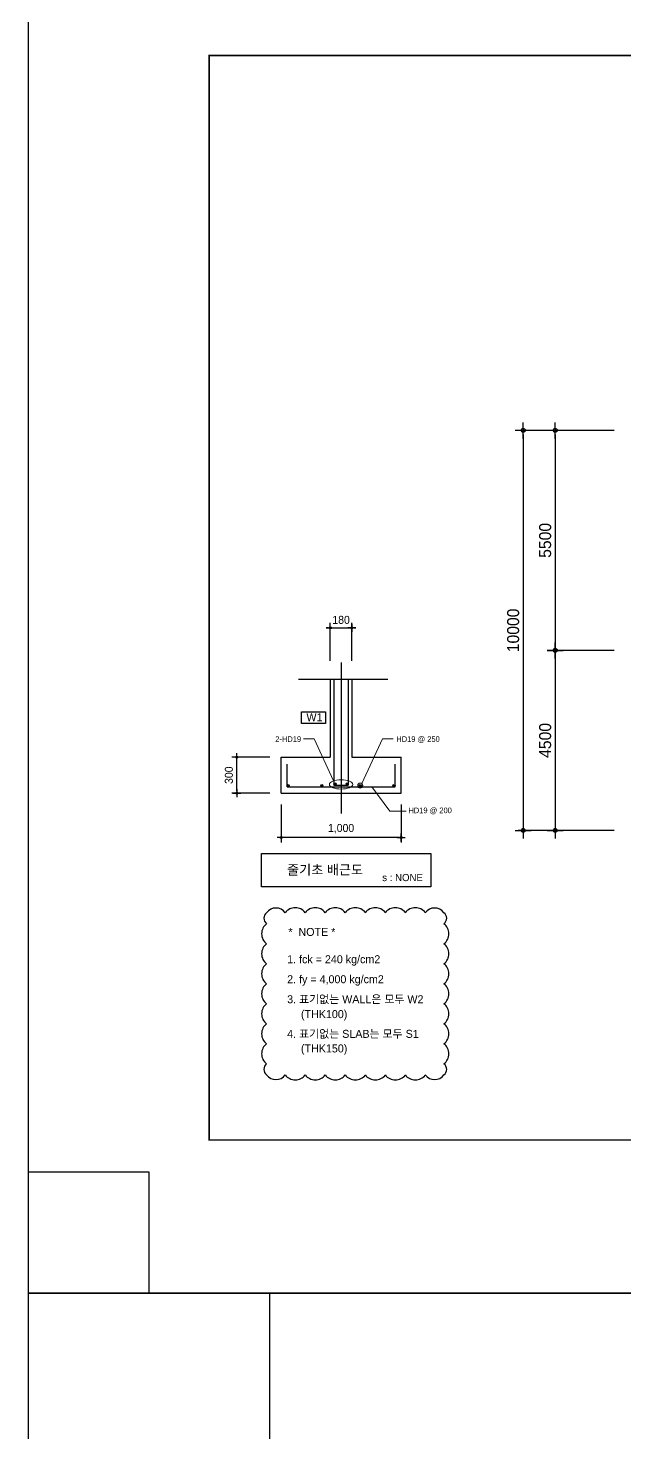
# Model space of a CAD drawing. Header units: millimetres. Extents: x 2237537 to 2823092, y 532110 to 734861.
# Drawn here: x 2354648 to 2369564, y 598528 to 633638 of the extents above; entities that cross this region are included whole.
import ezdxf
from ezdxf.enums import TextEntityAlignment as Align
from ezdxf.lldxf.tags import DXFTag

# ---------------------------------------------------------------- set-up
doc = ezdxf.new("R2010")
doc.units = ezdxf.units.MM
doc.header["$LTSCALE"] = 300
doc.header["$MEASUREMENT"] = 0
doc.layers.get('0').update_dxf_attribs({"lineweight": 0})
for name, color, linetype in [('2-STEEL', 4, 'Continuous'), ("A'_CWAL", 2, 'Continuous'), ('CEN', 1, 'CEN'), ('DIM', 7, 'Continuous'), ('ETC', 6, 'Continuous'), ('FORM', 4, 'Continuous'), ('TEX', 3, 'Continuous'), ('WID', 4, 'Continuous')]:
    doc.layers.add(name, color=color, linetype=linetype)
doc.styles.add('울릉도', font='Expo M.ttf')
doc.styles.add('휴먼세엑스포', font='Dotum.ttf')
tags = doc.linetypes.add('CEN', pattern=[62, 60, -1, 0, -1]).pattern_tags.tags
tags[10:11] = [DXFTag(74, 4), DXFTag(75, 0), DXFTag(340, '0'), DXFTag(46, 1.0), DXFTag(50, 0.0), DXFTag(44, 0.0), DXFTag(45, 0.0)]
tags[8:9] = [DXFTag(74, 4), DXFTag(75, 0), DXFTag(340, '0'), DXFTag(46, 1.0), DXFTag(50, 0.0), DXFTag(44, 0.0), DXFTag(45, 0.0)]
tags[6:7] = [DXFTag(74, 4), DXFTag(75, 0), DXFTag(340, '0'), DXFTag(46, 1.0), DXFTag(50, 0.0), DXFTag(44, 0.0), DXFTag(45, 0.0)]
tags[4:5] = [DXFTag(74, 4), DXFTag(75, 0), DXFTag(340, '0'), DXFTag(46, 1.0), DXFTag(50, 0.0), DXFTag(44, 0.0), DXFTag(45, 0.0)]
doc.dimstyles.new('CPDIM1', dxfattribs={"dimtxt": 3, "dimasz": 1, "dimexe": 1.25, "dimexo": 1, "dimgap": 1, "dimtad": 1, "dimdec": 0, "dimzin": 1, "dimdsep": 46, "dimtxsty": '휴먼세엑스포', "dimblk1": 'Z_DOT', "dimblk2": 'Z_DOT', "dimsah": 1, "dimcen": 2.5, "dimadec": 0, "dimazin": 0, "dimtfac": 1, "dimtdec": 0, "dimtix": 1, "dimtmove": 2, "dimatfit": 3, "dimldrblk": 'Z_DOT', "dimfxl": 1, "dimtolj": 1, "dimtzin": 1, "dimarcsym": 0})

# ---------------------------------------------------------------- blocks, each defined once
blk = doc.blocks.new('Z_DOT')
at = {"layer": 'DIM', "color": 7}
for p, q in [((-2, 0), (2, 0)), ((0, -2), (0, 2))]:
    blk.add_line(p, q, dxfattribs=at)
for radius in [0.5, 0.25]:
    blk.add_circle((0, 0), radius, dxfattribs=at)
blk = doc.blocks.new('*D100')
at = {"layer": 'DEFPOINTS', "color": 0}
for p in [(2362741, 618647), (2362201, 617723), (2362741, 617723)]:
    blk.add_point(p, dxfattribs=at)
at = {"layer": 'DIM', "color": 0, "lineweight": -2}
for p, q in [((2362151, 618647), (2362101, 618647)), ((2362201, 617823), (2362201, 618772)), ((2362201, 618647), (2362741, 618647)), ((2362741, 617823), (2362741, 618772)), ((2362791, 618647), (2362841, 618647))]:
    blk.add_line(p, q, dxfattribs=at)
at = {"layer": 'DIM', "color": 0, "lineweight": -2, "xscale": 50, "yscale": 50, "zscale": 50}
blk.add_blockref('Z_DOT', (2362201, 618647), dxfattribs=at)
at = {"layer": 'DIM', "color": 0, "lineweight": -2, "xscale": 50, "yscale": 50, "zscale": 50, "rotation": 180}
blk.add_blockref('Z_DOT', (2362741, 618647), dxfattribs=at)
at = {"layer": 'DIM', "color": 0, "insert": (2362471, 618847), "char_height": 200, "attachment_point": 5, "style": '휴먼세엑스포'}
blk.add_mtext('\\A1;180', dxfattribs=at)
blk = doc.blocks.new('*D101')
at = {"layer": 'DEFPOINTS', "color": 0}
for p in [(2359866, 615416), (2360790, 615416), (2360790, 614516)]:
    blk.add_point(p, dxfattribs=at)
at = {"layer": 'DIM', "color": 0, "lineweight": -2}
for p, q in [((2360690, 615416), (2359741, 615416)), ((2359866, 614566), (2359866, 615366)), ((2360690, 614516), (2359741, 614516))]:
    blk.add_line(p, q, dxfattribs=at)
at = {"layer": 'DIM', "color": 0, "lineweight": -2, "xscale": 50, "yscale": 50, "zscale": 50}
for p, rotation in [((2359866, 615416), 90), ((2359866, 614516), 270)]:
    blk.add_blockref('Z_DOT', p, dxfattribs=dict(at, rotation=rotation))
at = {"layer": 'DIM', "color": 0, "insert": (2359666, 614966), "char_height": 200, "attachment_point": 5, "rotation": 90, "style": '휴먼세엑스포'}
blk.add_mtext('\\A1;300', dxfattribs=at)
blk = doc.blocks.new('*D102')
at = {"layer": 'DEFPOINTS', "color": 0}
for p in [(2360971, 614332), (2363971, 614332), (2360971, 613408)]:
    blk.add_point(p, dxfattribs=at)
at = {"layer": 'DIM', "color": 0, "lineweight": -2}
for p, q in [((2360971, 614232), (2360971, 613283)), ((2363971, 614232), (2363971, 613283)), ((2363921, 613408), (2361021, 613408))]:
    blk.add_line(p, q, dxfattribs=at)
at = {"layer": 'DIM', "color": 0, "lineweight": -2, "xscale": 50, "yscale": 50, "zscale": 50, "rotation": 180}
blk.add_blockref('Z_DOT', (2360971, 613408), dxfattribs=at)
at = {"layer": 'DIM', "color": 0, "lineweight": -2, "xscale": 50, "yscale": 50, "zscale": 50}
blk.add_blockref('Z_DOT', (2363971, 613408), dxfattribs=at)
at = {"layer": 'DIM', "color": 0, "insert": (2362471, 613628), "char_height": 200, "attachment_point": 5, "style": '휴먼세엑스포'}
blk.add_mtext('\\A1;1,000', dxfattribs=at)
blk = doc.blocks.new('*D212')
at = {"layer": 'DEFPOINTS', "color": 0}
for p in [(2369393, 623585), (2367022, 613585), (2369393, 613585)]:
    blk.add_point(p, dxfattribs=at)
at = {"layer": 'DIM', "color": 0, "lineweight": -2}
for p, q in [((2369293, 623585), (2366897, 623585)), ((2367022, 623485), (2367022, 613685)), ((2369293, 613585), (2366897, 613585))]:
    blk.add_line(p, q, dxfattribs=at)
at = {"layer": 'DIM', "color": 0, "lineweight": -2, "xscale": 100, "yscale": 100, "zscale": 100}
for p, rotation in [((2367022, 623585), 90), ((2367022, 613585), 270)]:
    blk.add_blockref('Z_DOT', p, dxfattribs=dict(at, rotation=rotation))
at = {"layer": 'DIM', "color": 0, "insert": (2366772, 618585), "char_height": 300, "attachment_point": 5, "rotation": 90, "style": '휴먼세엑스포'}
blk.add_mtext('\\A1;10000', dxfattribs=at)
blk = doc.blocks.new('*D213')
at = {"layer": 'DEFPOINTS', "color": 0}
for p in [(2369393, 623585), (2367822, 618085), (2369393, 618085)]:
    blk.add_point(p, dxfattribs=at)
at = {"layer": 'DIM', "color": 0, "lineweight": -2}
for p, q in [((2369293, 623585), (2367697, 623585)), ((2367822, 623485), (2367822, 618185)), ((2369293, 618085), (2367697, 618085))]:
    blk.add_line(p, q, dxfattribs=at)
at = {"layer": 'DIM', "color": 0, "lineweight": -2, "xscale": 100, "yscale": 100, "zscale": 100}
for p, rotation in [((2367822, 623585), 90), ((2367822, 618085), 270)]:
    blk.add_blockref('Z_DOT', p, dxfattribs=dict(at, rotation=rotation))
at = {"layer": 'DIM', "color": 0, "insert": (2367572, 620835), "char_height": 300, "attachment_point": 5, "rotation": 90, "style": '휴먼세엑스포'}
blk.add_mtext('\\A1;5500', dxfattribs=at)
blk = doc.blocks.new('*D215')
at = {"layer": 'DEFPOINTS', "color": 0}
for p in [(2369393, 618085), (2367822, 613585), (2369393, 613585)]:
    blk.add_point(p, dxfattribs=at)
at = {"layer": 'DIM', "color": 0, "lineweight": -2}
for p, q in [((2369293, 618085), (2367697, 618085)), ((2367822, 617985), (2367822, 613685)), ((2369293, 613585), (2367697, 613585))]:
    blk.add_line(p, q, dxfattribs=at)
at = {"layer": 'DIM', "color": 0, "lineweight": -2, "xscale": 100, "yscale": 100, "zscale": 100}
for p, rotation in [((2367822, 618085), 90), ((2367822, 613585), 270)]:
    blk.add_blockref('Z_DOT', p, dxfattribs=dict(at, rotation=rotation))
at = {"layer": 'DIM', "color": 0, "insert": (2367572, 615835), "char_height": 300, "attachment_point": 5, "rotation": 90, "style": '휴먼세엑스포'}
blk.add_mtext('\\A1;4500', dxfattribs=at)
blk = doc.blocks.new('FORM')
at = {"layer": 'FORM', "flags": 128}
blk.add_lwpolyline([(162564, 26543), (159542, 26543), (159542, 23521), (162564, 23521), (162564, 58478), (159542, 58478), (159542, 55456), (162564, 55456), (162564, 58478), (115719, 58478), (115719, 55456), (118742, 55456), (118742, 58478), (115719, 58478), (115719, 23521), (118742, 23521), (118742, 26543), (115719, 26543), (115719, 23521), (162564, 23521)], dxfattribs=at)
at = {"layer": 'FORM', "const_width": 37.8}
blk.add_lwpolyline([(120245, 27347), (120245, 54452), (159038, 54452), (159038, 27347)], close=True, dxfattribs=at)

msp = doc.modelspace()

# ---------------------------------------------------------------- linework, layer by layer
for p, q in [((2361798, 615872.9), (2361532, 615872.9)), ((2362281.6, 614824.1), (2361798, 615872.9)), ((2362989.5, 614755), (2363504.9, 615872.9)), ((2363504.9, 615872.9), (2363770.9, 615872.9)), ((2363237, 614677.8), (2363690, 614067.9)), ((2363690, 614067.9), (2364096, 614067.9))]:
    msp.add_line(p, q)
msp.add_circle((2362951, 614704.8), 63.4)
msp.add_ellipse((2362471, 614735.4), major_axis=(-292, 0), ratio=0.398937)
at = {"layer": '2-STEEL'}
for centre, radius in [((2362318, 614747.8), 27), ((2362624, 614747.8), 27), ((2361148, 614704.8), 27), ((2361148, 614704.8), 16.2), ((2361148, 614704.8), 10.8), ((2361991, 614704.8), 27), ((2361991, 614704.8), 16.2), ((2361991, 614704.8), 10.8), ((2362318, 614747.8), 16.2), ((2362318, 614747.8), 10.8), ((2362624, 614747.8), 16.2), ((2362624, 614747.8), 10.8), ((2362951, 614704.8), 27), ((2362951, 614704.8), 16.2), ((2362951, 614704.8), 10.8), ((2363794, 614704.8), 27), ((2363794, 614704.8), 16.2), ((2363794, 614704.8), 10.8)]:
    msp.add_circle(centre, radius, dxfattribs=at)
at = {"layer": "A'_CWAL"}
for p, q in [((2362291, 617354.3), (2362291, 614720.8)), ((2362651, 617354.3), (2362651, 614720.8)), ((2361121, 614677.8), (2361121, 615241.9)), ((2363821, 614677.8), (2363821, 615241.9)), ((2361121, 614677.8), (2363821, 614677.8)), ((2362291, 614720.8), (2362651, 614720.8))]:
    msp.add_line(p, q, dxfattribs=at)
at = {"layer": 'CEN'}
msp.add_line((2362471, 617783.9), (2362471, 614005.9), dxfattribs=at)
at = {"layer": 'ETC'}
msp.add_line((2363635.1, 617354.3), (2361406.1, 617354.3), dxfattribs=at)
msp.add_lwpolyline([(2360609.3, 607475.6, 0.5), (2361075.4, 607475.6, 0.5), (2361575.4, 607475.6, 0.5), (2362075.4, 607475.6, 0.5), (2362575.4, 607475.6, 0.5), (2363075.4, 607475.6, 0.5), (2363575.4, 607475.6, 0.5), (2364075.4, 607475.6, 0.5), (2364575.4, 607475.6, 0.5), (2365041.5, 607475.6, 0.5), (2365041.5, 607475.6, 0.5), (2365041.5, 607753, 0.5), (2365041.5, 608253, 0.5), (2365041.5, 608753, 0.5), (2365041.5, 609253, 0.5), (2365041.5, 609753, 0.5), (2365041.5, 610253, 0.5), (2365041.5, 610753, 0.5), (2365041.5, 611253, 0.5), (2365041.5, 611530.3, 0.5), (2365041.5, 611530.3, 0.5), (2364575.4, 611530.3, 0.5), (2364075.4, 611530.3, 0.5), (2363575.4, 611530.3, 0.5), (2363075.4, 611530.3, 0.5), (2362575.4, 611530.3, 0.5), (2362075.4, 611530.3, 0.5), (2361575.4, 611530.3, 0.5), (2361075.4, 611530.3, 0.5), (2360609.3, 611530.3, 0.5), (2360609.3, 611530.3, 0.5), (2360609.3, 611253, 0.5), (2360609.3, 610753, 0.5), (2360609.3, 610253, 0.5), (2360609.3, 609753, 0.5), (2360609.3, 609253, 0.5), (2360609.3, 608753, 0.5), (2360609.3, 608253, 0.5), (2360609.3, 607753, 0.5), (2360609.3, 607475.6, 0.5)], format="xyb", close=True, dxfattribs=at)
at = {"layer": 'WID'}
for p, q in [((2362201, 617354.3), (2362201, 615415.8)), ((2362741, 617354.3), (2362741, 615415.8)), ((2360971, 614515.8), (2360971, 615415.8)), ((2360971, 615415.8), (2362201, 615415.8)), ((2362741, 615415.8), (2363971, 615415.8)), ((2363971, 614515.8), (2363971, 615415.8)), ((2360971, 614515.8), (2363971, 614515.8))]:
    msp.add_line(p, q, dxfattribs=at)
for points in [[(2361484.6, 616549.7), (2362081, 616549.7), (2362081, 616256.9), (2361484.6, 616256.9)], [(2360481, 613010.9), (2364711, 613010.9), (2364711, 612177.9), (2360481, 612177.9)]]:
    msp.add_lwpolyline(points, close=True, dxfattribs=at)

# ---------------------------------------------------------------- block references
msp.add_blockref('FORM', (2238928.4, 578502.8))
at = {"xscale": 2, "yscale": 2, "zscale": 2}
msp.add_blockref('FORM', (2123209.1, 485067.7), dxfattribs=at)

# ---------------------------------------------------------------- texts
at = {"layer": 'TEX', "style": '울릉도'}
for s, height, p in [('W1', 200, (2361604.7, 616314.1)), ('2-HD19', 140, (2360826.6, 615798.2)), ('HD19 @ 250', 140, (2363851.5, 615798.2)), ('HD19 @ 200', 140, (2364153.8, 614017)), ('1. fck = 240 kg/cm2', 200, (2361123, 610266.4)), ('2. fy = 4,000 kg/cm2', 200, (2361123, 609766.4)), ('3. 표기없는 WALL은 모두 W2', 200, (2361123, 609266.4)), ('(THK100)', 200, (2361467.4, 608894.7)), ('4. 표기없는 SLAB는 모두 S1', 200, (2361123, 608401.9)), ('(THK150)', 200, (2361467.4, 608037.4))]:
    msp.add_text(s, height=height, dxfattribs=at).set_placement(p)
for s, height, p in [('줄기초 배근도', 240, (2362069.8, 612603.8)), ('s : NONE', 180, (2364007.3, 612408.9)), ('*  NOTE *', 200, (2361739.9, 611048.7))]:
    msp.add_text(s, height=height, dxfattribs=at).set_placement(p, align=Align.MIDDLE)

# ---------------------------------------------------------------- dimensions: what is measured, and where the dimension line sits
at = {"layer": 'DIM'}
for base, p1, p2, picture, middle in [((2367021.8, 613584.7), (2369392.7, 623584.7), (2369392.7, 613584.7), '*D212', (2366771.6, 618584.7)), ((2367821.8, 618084.7), (2369392.7, 623584.7), (2369392.7, 618084.7), '*D213', (2367571.6, 620834.7)), ((2367821.8, 613584.7), (2369392.7, 618084.7), (2369392.7, 613584.7), '*D215', (2367571.6, 615834.7))]:
    dim = msp.add_linear_dim(base=base, p1=p1, p2=p2, angle=90, dimstyle='CPDIM1', override={"dimscale": 100}, dxfattribs=at)
    dim.commit()
    dim.dimension.update_dxf_attribs({"geometry": picture, "text_midpoint": middle})
dim = msp.add_linear_dim(base=(2362741, 618646.9), p1=(2362201, 617723.4), p2=(2362741, 617723.4), text='180', dimstyle='CPDIM1', override={"dimscale": 100, "dimtxt": 2, "dimasz": 0.5}, dxfattribs=at)
dim.commit()
dim.dimension.update_dxf_attribs({"geometry": '*D100', "text_midpoint": (2362471, 618847.1)})
for base, p1, p2, angle, text, picture, middle in [((2359866.4, 615415.8), (2360790, 614515.8), (2360790, 615415.8), 90, '300', '*D101', (2359666.3, 614965.8)), ((2360971, 613408.2), (2363971, 614331.8), (2360971, 614331.8), 180, '1,000', '*D102', (2362471, 613627.6))]:
    dim = msp.add_linear_dim(base=base, p1=p1, p2=p2, angle=angle, text=text, dimstyle='CPDIM1', override={"dimscale": 100, "dimtxt": 2, "dimasz": 0.5}, dxfattribs=at)
    dim.commit()
    dim.dimension.update_dxf_attribs({"geometry": picture, "text_midpoint": middle})

doc.saveas('drawing.dxf')
